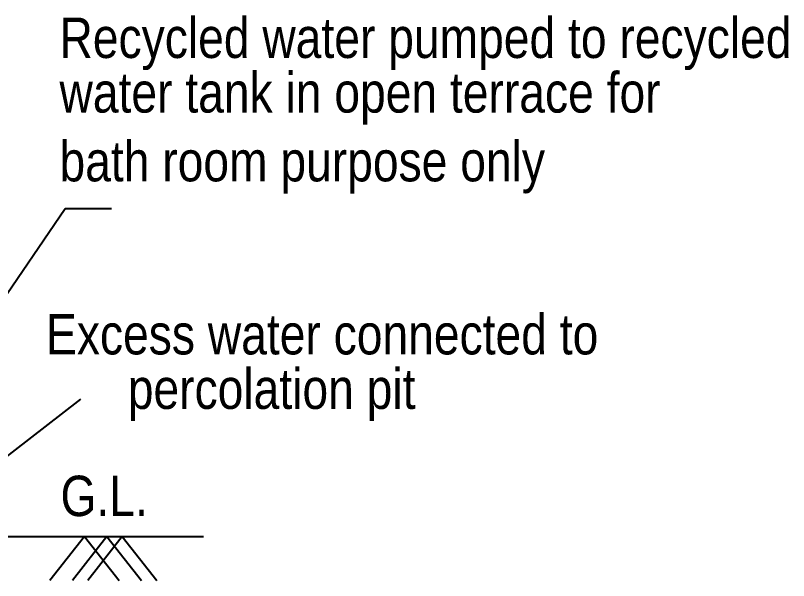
# Model space of a CAD drawing. Header units: metres. Extents: x 0 to 602, y 0 to 196.
# Drawn here: x 420.048 to 423.497, y 80.614 to 83.135 of the extents above; entities that cross this region are included whole.
import ezdxf

# ---------------------------------------------------------------- set-up
doc = ezdxf.new("R2010")
doc.units = ezdxf.units.M
doc.header["$MEASUREMENT"] = 0
doc.styles.get("Standard").update_dxf_attribs({"font": 'swissc.ttf', "height": 0.23})

msp = doc.modelspace()

# ---------------------------------------------------------------- linework, layer by layer
for p, q in [((419.8832, 81.7083), (420.2697, 82.2735)), ((420.2697, 82.2735), (420.4767, 82.2735)), ((419.3735, 80.676), (420.3394, 81.4233)), ((419.3146, 80.8105), (420.8866, 80.8105)), ((420.3557, 80.8105), (420.2016, 80.6144)), ((420.4556, 80.8105), (420.3015, 80.6144)), ((420.3557, 80.8105), (420.5099, 80.6144)), ((420.5239, 80.8105), (420.3698, 80.6144)), ((420.4556, 80.8105), (420.6097, 80.6144)), ((420.5239, 80.8105), (420.6781, 80.6144))]:
    msp.add_line(p, q)

# ---------------------------------------------------------------- texts
for s, p in [('Recycled water pumped to recycled ', (420.2441, 82.9453)), ('water tank in open terrace for ', (420.2441, 82.7017)), ('bath room purpose only', (420.2441, 82.395)), ('Excess water connected to  ', (420.184, 81.623)), ('percolation pit', (420.5488, 81.38)), ('G.L.', (420.2486, 80.9019))]:
    msp.add_text(s, height=0.18).set_placement(p)

doc.saveas('drawing.dxf')
